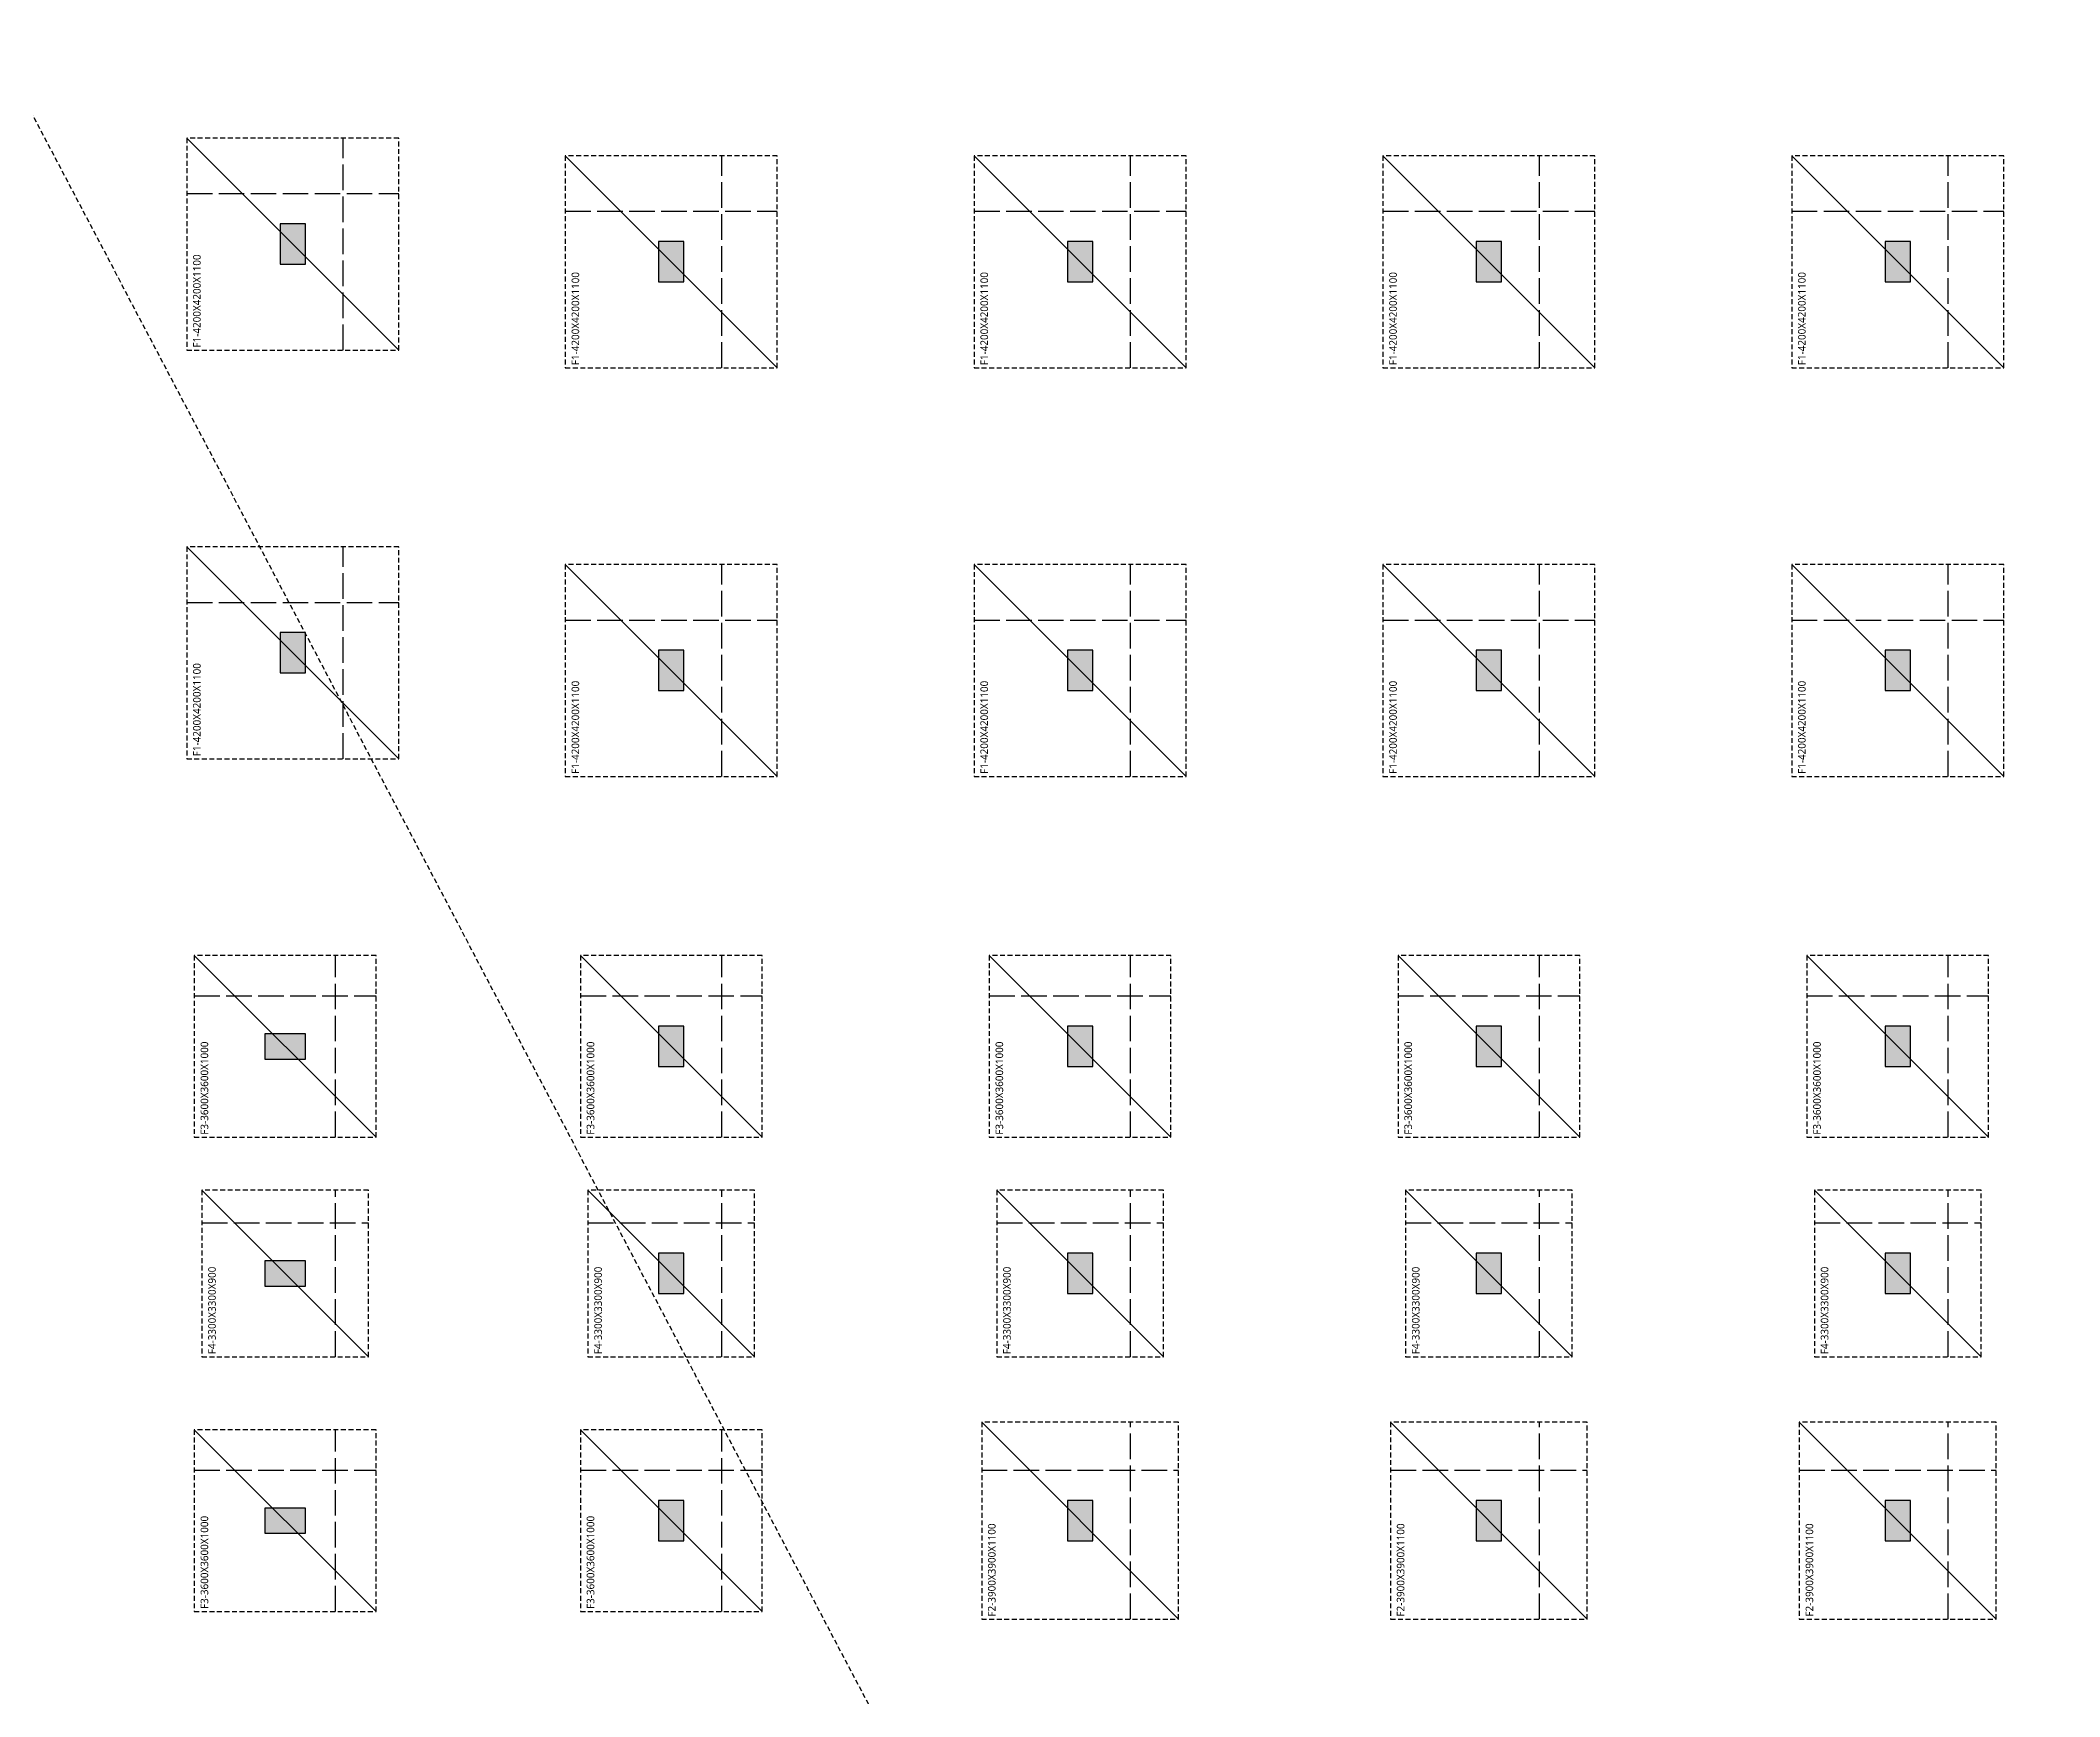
# Model space of a CAD drawing. Header units: millimetres. Extents: x 262481 to 2519995, y -394348 to 364571.
# Drawn here: x 2388445 to 2428453, y 50946 to 83770 of the extents above; entities that cross this region are included whole.
import ezdxf
from ezdxf.enums import TextEntityAlignment as Align

# ---------------------------------------------------------------- set-up
doc = ezdxf.new("R2010")
doc.units = ezdxf.units.MM
doc.header["$LTSCALE"] = 65
doc.linetypes.add('XS-기초$0$HID', pattern=[2.3, 1.5, -0.8])
doc.linetypes.add('XS-기초$0$HID2', pattern=[7.5, 6, -1.5])
doc.layers.add('XS-기초$0$0106', color=30, linetype='XS-기초$0$HID', plot=False)
doc.layers.add('XS-기초$0$DEFPOINT', color=144, linetype='Continuous', plot=False)
for name, color, linetype in [('XS-기초$0$252', 252, 'Continuous'), ('XS-기초$0$BAR-B', 2, 'XS-기초$0$HID2'), ('XS-기초$0$MAT', 3, 'XS-기초$0$HID'), ('XS-기초$0$WALL', 11, 'Continuous')]:
    doc.layers.add(name, color=color, linetype=linetype)
doc.styles.add('XS-기초$0$맑은고딕', font='malgun.ttf')

# ---------------------------------------------------------------- blocks, each defined once
blk = doc.blocks.new('XS-기초$0$A$C762E058C')
at = {"layer": 'XS-기초$0$252'}
h = blk.add_hatch(color=256, dxfattribs=at)
h.dxf.hatch_style = 1
h.paths.add_polyline_path([(27600, -111400), (26800, -111400), (26800, -111900), (27600, -111900)])
h.paths.add_polyline_path([(19500, -111400), (18700, -111400), (18700, -111900), (19500, -111900)])
h.paths.add_polyline_path([(22350, -115100), (22350, -114300), (21850, -114300), (21850, -115100)])
h.paths.add_polyline_path([(22350, -117500), (22350, -116700), (21850, -116700), (21850, -117500)])
h.paths.add_polyline_path([(27850, -115100), (27850, -114300), (27350, -114300), (27350, -115100)])
h.paths.add_polyline_path([(27850, -117500), (27850, -116700), (27350, -116700), (27350, -117500)])
h.paths.add_polyline_path([(18900, -115100), (18900, -114300), (18400, -114300), (18400, -115100)])
h.paths.add_polyline_path([(18900, -117500), (18900, -116700), (18400, -116700), (18400, -117500)])
h.paths.add_polyline_path([(22350, -124300), (22350, -123500), (21850, -123500), (21850, -124300)])
h.paths.add_polyline_path([(27850, -124300), (27850, -123500), (27350, -123500), (27350, -124300)])
h.paths.add_polyline_path([(18900, -124300), (18900, -123500), (18400, -123500), (18400, -124300)])
h.paths.add_polyline_path([(27600, -95200), (26800, -95200), (26800, -95700), (27600, -95700)])
h.paths.add_polyline_path([(27600, -103300), (26800, -103300), (26800, -103800), (27600, -103800)])
h.paths.add_polyline_path([(19500, -103300), (18700, -103300), (18700, -103800), (19500, -103800)])
h.paths.add_polyline_path([(19500, -95200), (18700, -95200), (18700, -95700), (19500, -95700)])
h.paths.add_polyline_path([(19500, -87100), (18700, -87100), (18700, -87600), (19500, -87600)])
h.paths.add_polyline_path([(26900, -72000), (26900, -71200), (26400, -71200), (26400, -72000)])
h.paths.add_polyline_path([(18900, -72000), (18900, -71200), (18400, -71200), (18400, -72000)])
h.paths.add_polyline_path([(27600, -87100), (26800, -87100), (26800, -87600), (27600, -87600)])
h.paths.add_polyline_path([(27600, -79000), (26800, -79000), (26800, -79500), (27600, -79500)])
h.paths.add_polyline_path([(19500, -79000), (18700, -79000), (18700, -79500), (19500, -79500)])
h.paths.add_polyline_path([(6100, -79000), (5300, -79000), (5300, -79500), (6100, -79500)])
h.paths.add_polyline_path([(11655, -79000), (10855, -79000), (10855, -79500), (11655, -79500)])
h.paths.add_polyline_path([(6100, -71500), (5300, -71500), (5300, -72000), (6100, -72000)])
h.paths.add_polyline_path([(13600, -72000), (13600, -71200), (13100, -71200), (13100, -72000)])
h.paths.add_polyline_path([(35050, -111400), (34250, -111400), (34250, -111900), (35050, -111900)])
h.paths.add_polyline_path([(39950, -111400), (39150, -111400), (39150, -111900), (39950, -111900)])
h.paths.add_polyline_path([(44450, -111400), (43650, -111400), (43650, -111900), (44450, -111900)])
h.paths.add_polyline_path([(35050, -79000), (34250, -79000), (34250, -79500), (35050, -79500)])
h.paths.add_polyline_path([(39950, -79000), (39150, -79000), (39150, -79500), (39950, -79500)])
h.paths.add_polyline_path([(44450, -79000), (43650, -79000), (43650, -79500), (44450, -79500)])
h.paths.add_polyline_path([(35050, -87100), (34250, -87100), (34250, -87600), (35050, -87600)])
h.paths.add_polyline_path([(39950, -87100), (39150, -87100), (39150, -87600), (39950, -87600)])
h.paths.add_polyline_path([(44450, -87100), (43650, -87100), (43650, -87600), (44450, -87600)])
h.paths.add_polyline_path([(35050, -95200), (34250, -95200), (34250, -95700), (35050, -95700)])
h.paths.add_polyline_path([(39950, -95200), (39150, -95200), (39150, -95700), (39950, -95700)])
h.paths.add_polyline_path([(44450, -95200), (43650, -95200), (43650, -95700), (44450, -95700)])
h.paths.add_polyline_path([(35050, -103300), (34250, -103300), (34250, -103800), (35050, -103800)])
h.paths.add_polyline_path([(39950, -103300), (39150, -103300), (39150, -103800), (39950, -103800)])
h.paths.add_polyline_path([(44450, -103300), (43650, -103300), (43650, -103800), (44450, -103800)])
h.paths.add_polyline_path([(51900, -79000), (51100, -79000), (51100, -79500), (51900, -79500)])
h.paths.add_polyline_path([(51900, -87100), (51100, -87100), (51100, -87600), (51900, -87600)])
h.paths.add_polyline_path([(51900, -95200), (51100, -95200), (51100, -95700), (51900, -95700)])
h.paths.add_polyline_path([(51900, -103300), (51100, -103300), (51100, -103800), (51900, -103800)])
h.paths.add_polyline_path([(51900, -111400), (51100, -111400), (51100, -111900), (51900, -111900)])
h.paths.add_polyline_path([(39800, -72000), (39800, -71200), (39300, -71200), (39300, -72000)])
h.paths.add_polyline_path([(34900, -72000), (34900, -71200), (34400, -71200), (34400, -72000)])
h.paths.add_polyline_path([(52250, -71500), (51450, -71500), (51450, -72000), (52250, -72000)])
h.paths.add_polyline_path([(44300, -72000), (44300, -71200), (43800, -71200), (43800, -72000)])
h.paths.add_polyline_path([(44450, -123500), (43050, -123500), (43050, -124000), (44450, -124000)])
h.paths.add_polyline_path([(35450, -124300), (35450, -123500), (34950, -123500), (34950, -124300)])
h.paths.add_polyline_path([(60300, -124300), (60300, -123500), (59800, -123500), (59800, -124300)])
h.paths.add_polyline_path([(52300, -124300), (52300, -123500), (51800, -123500), (51800, -124300)])
h.paths.add_polyline_path([(60000, -117000), (59200, -117000), (59200, -117500), (60000, -117500)])
h.paths.add_polyline_path([(44450, -117000), (43050, -117000), (43050, -117500), (44450, -117500)])
h.paths.add_polyline_path([(51900, -117000), (51100, -117000), (51100, -117500), (51900, -117500)])
h.paths.add_polyline_path([(60000, -79000), (59200, -79000), (59200, -79500), (60000, -79500)])
h.paths.add_polyline_path([(60000, -87100), (59200, -87100), (59200, -87600), (60000, -87600)])
h.paths.add_polyline_path([(60000, -95200), (59200, -95200), (59200, -95700), (60000, -95700)])
h.paths.add_polyline_path([(60000, -103300), (59200, -103300), (59200, -103800), (60000, -103800)])
h.paths.add_polyline_path([(60000, -111400), (59200, -111400), (59200, -111900), (60000, -111900)])
h.paths.add_polyline_path([(60350, -71500), (59550, -71500), (59550, -72000), (60350, -72000)])
blk = doc.blocks.new('XS-기초$0$F3')
at = {"layer": 'XS-기초$0$BAR-B', "ltscale": 1.3}
for p, q in [((1000, 1800), (1000, -1800)), ((-1800, -1000), (1800, -1000))]:
    blk.add_line(p, q, dxfattribs=at)
at = {"layer": 'XS-기초$0$DEFPOINT'}
blk.add_line((1800, 1800), (-1800, -1800), dxfattribs=at)
at = {"layer": 'XS-기초$0$MAT', "linetype": 'XS-기초$0$HID'}
blk.add_lwpolyline([(-1800, -1800), (1800, -1800), (1800, 1800), (-1800, 1800)], close=True, dxfattribs=at)
at = {"layer": 'XS-기초$0$DEFPOINT', "color": 1, "style": 'XS-기초$0$맑은고딕'}
blk.add_text('F3-3600X3600X1000', height=150, dxfattribs=at).set_placement((-1750, 1600), align=Align.MIDDLE_LEFT)
blk = doc.blocks.new('XS-기초$0$F4')
at = {"layer": 'XS-기초$0$BAR-B', "ltscale": 1.3}
for p, q in [((1000, 1650), (1000, -1650)), ((-1650, -1000), (1650, -1000))]:
    blk.add_line(p, q, dxfattribs=at)
at = {"layer": 'XS-기초$0$DEFPOINT'}
blk.add_line((1650, 1650), (-1650, -1650), dxfattribs=at)
at = {"layer": 'XS-기초$0$MAT', "linetype": 'XS-기초$0$HID'}
blk.add_lwpolyline([(-1650, -1650), (1650, -1650), (1650, 1650), (-1650, 1650)], close=True, dxfattribs=at)
at = {"layer": 'XS-기초$0$DEFPOINT', "color": 1, "style": 'XS-기초$0$맑은고딕'}
blk.add_text('F4-3300X3300X900', height=150, dxfattribs=at).set_placement((-1600, 1450), align=Align.MIDDLE_LEFT)
blk = doc.blocks.new('XS-기초$0$F2')
at = {"layer": 'XS-기초$0$BAR-B', "ltscale": 1.3}
for p, q in [((1000, 1950), (1000, -1950)), ((-1950, -1000), (1950, -1000))]:
    blk.add_line(p, q, dxfattribs=at)
at = {"layer": 'XS-기초$0$DEFPOINT'}
blk.add_line((1950, 1950), (-1950, -1950), dxfattribs=at)
at = {"layer": 'XS-기초$0$MAT', "linetype": 'XS-기초$0$HID'}
blk.add_lwpolyline([(-1950, -1950), (1950, -1950), (1950, 1950), (-1950, 1950)], close=True, dxfattribs=at)
at = {"layer": 'XS-기초$0$DEFPOINT', "color": 1, "style": 'XS-기초$0$맑은고딕'}
blk.add_text('F2-3900X3900X1100', height=150, dxfattribs=at).set_placement((-1900, 1750), align=Align.MIDDLE_LEFT)
blk = doc.blocks.new('XS-기초$0$F1')
at = {"layer": 'XS-기초$0$BAR-B', "ltscale": 1.3}
for p, q in [((1000, 2100), (1000, -2100)), ((-2100, -1000), (2100, -1000))]:
    blk.add_line(p, q, dxfattribs=at)
at = {"layer": 'XS-기초$0$DEFPOINT'}
blk.add_line((2100, 2100), (-2100, -2100), dxfattribs=at)
at = {"layer": 'XS-기초$0$MAT', "linetype": 'XS-기초$0$HID'}
blk.add_lwpolyline([(-2100, -2100), (2100, -2100), (2100, 2100), (-2100, 2100)], close=True, dxfattribs=at)
at = {"layer": 'XS-기초$0$DEFPOINT', "color": 1, "style": 'XS-기초$0$맑은고딕'}
blk.add_text('F1-4200X4200X1100', height=150, dxfattribs=at).set_placement((-2050, 1900), align=Align.MIDDLE_LEFT)

msp = doc.modelspace()

# ---------------------------------------------------------------- linework, layer by layer
at = {"layer": 'XS-기초$0$0106'}
msp.add_line((2414040.9, 33322.8), (2239870.6, 364570.9), dxfattribs=at)
at = {"layer": 'XS-기초$0$WALL'}
for p, q in [((2393695.4, 80132.3), (2393195.4, 80132.3)), ((2393195.4, 80132.3), (2393195.4, 79332.3)), ((2393695.4, 79332.3), (2393695.4, 80132.3)), ((2401195.4, 79782.3), (2400695.4, 79782.3)), ((2400695.4, 79782.3), (2400695.4, 78982.3)), ((2401195.4, 78982.3), (2401195.4, 79782.3)), ((2409295.4, 79782.3), (2408795.4, 79782.3)), ((2408795.4, 79782.3), (2408795.4, 78982.3)), ((2409295.4, 78982.3), (2409295.4, 79782.3)), ((2417395.4, 79782.3), (2416895.4, 79782.3)), ((2416895.4, 79782.3), (2416895.4, 78982.3)), ((2417395.4, 78982.3), (2417395.4, 79782.3)), ((2425495.4, 79782.3), (2424995.4, 79782.3)), ((2424995.4, 79782.3), (2424995.4, 78982.3)), ((2425495.4, 78982.3), (2425495.4, 79782.3)), ((2393195.4, 79332.3), (2393695.4, 79332.3)), ((2400695.4, 78982.3), (2401195.4, 78982.3)), ((2408795.4, 78982.3), (2409295.4, 78982.3)), ((2416895.4, 78982.3), (2417395.4, 78982.3)), ((2424995.4, 78982.3), (2425495.4, 78982.3)), ((2393695.4, 72032.3), (2393195.4, 72032.3)), ((2393195.4, 72032.3), (2393195.4, 71232.3)), ((2393695.4, 71232.3), (2393695.4, 72032.3)), ((2401195.4, 71682.3), (2400695.4, 71682.3)), ((2400695.4, 71682.3), (2400695.4, 70882.3)), ((2401195.4, 70882.3), (2401195.4, 71682.3)), ((2409295.4, 71682.3), (2408795.4, 71682.3)), ((2408795.4, 71682.3), (2408795.4, 70882.3)), ((2409295.4, 70882.3), (2409295.4, 71682.3)), ((2417395.4, 71682.3), (2416895.4, 71682.3)), ((2416895.4, 71682.3), (2416895.4, 70882.3)), ((2417395.4, 70882.3), (2417395.4, 71682.3)), ((2425495.4, 71682.3), (2424995.4, 71682.3)), ((2424995.4, 71682.3), (2424995.4, 70882.3)), ((2425495.4, 70882.3), (2425495.4, 71682.3)), ((2393195.4, 71232.3), (2393695.4, 71232.3)), ((2400695.4, 70882.3), (2401195.4, 70882.3)), ((2408795.4, 70882.3), (2409295.4, 70882.3)), ((2416895.4, 70882.3), (2417395.4, 70882.3)), ((2424995.4, 70882.3), (2425495.4, 70882.3)), ((2392895.4, 64082.3), (2392895.4, 63582.3)), ((2393695.4, 64082.3), (2392895.4, 64082.3)), ((2393695.4, 63582.3), (2393695.4, 64082.3)), ((2401195.4, 64232.3), (2400695.4, 64232.3)), ((2400695.4, 64232.3), (2400695.4, 63432.3)), ((2401195.4, 63432.3), (2401195.4, 64232.3)), ((2409295.4, 64232.3), (2408795.4, 64232.3)), ((2408795.4, 64232.3), (2408795.4, 63432.3)), ((2409295.4, 63432.3), (2409295.4, 64232.3)), ((2417395.4, 64232.3), (2416895.4, 64232.3)), ((2416895.4, 64232.3), (2416895.4, 63432.3)), ((2417395.4, 63432.3), (2417395.4, 64232.3)), ((2425495.4, 64232.3), (2424995.4, 64232.3)), ((2424995.4, 64232.3), (2424995.4, 63432.3)), ((2425495.4, 63432.3), (2425495.4, 64232.3)), ((2392895.4, 63582.3), (2393695.4, 63582.3)), ((2400695.4, 63432.3), (2401195.4, 63432.3)), ((2408795.4, 63432.3), (2409295.4, 63432.3)), ((2416895.4, 63432.3), (2417395.4, 63432.3)), ((2424995.4, 63432.3), (2425495.4, 63432.3)), ((2401195.4, 59732.3), (2400695.4, 59732.3)), ((2400695.4, 59732.3), (2400695.4, 58932.3)), ((2401195.4, 58932.3), (2401195.4, 59732.3)), ((2409295.4, 59732.3), (2408795.4, 59732.3)), ((2408795.4, 59732.3), (2408795.4, 58932.3)), ((2409295.4, 58932.3), (2409295.4, 59732.3)), ((2417395.4, 59732.3), (2416895.4, 59732.3)), ((2416895.4, 59732.3), (2416895.4, 58932.3)), ((2417395.4, 58932.3), (2417395.4, 59732.3)), ((2425495.4, 59732.3), (2424995.4, 59732.3)), ((2424995.4, 59732.3), (2424995.4, 58932.3)), ((2425495.4, 58932.3), (2425495.4, 59732.3)), ((2392895.4, 59582.3), (2392895.4, 59082.3)), ((2393695.4, 59582.3), (2392895.4, 59582.3)), ((2393695.4, 59082.3), (2393695.4, 59582.3)), ((2392895.4, 59082.3), (2393695.4, 59082.3)), ((2400695.4, 58932.3), (2401195.4, 58932.3)), ((2408795.4, 58932.3), (2409295.4, 58932.3)), ((2416895.4, 58932.3), (2417395.4, 58932.3)), ((2424995.4, 58932.3), (2425495.4, 58932.3)), ((2401195.4, 54832.3), (2400695.4, 54832.3)), ((2400695.4, 54832.3), (2400695.4, 54032.3)), ((2401195.4, 54032.3), (2401195.4, 54832.3)), ((2409295.4, 54832.3), (2408795.4, 54832.3)), ((2408795.4, 54832.3), (2408795.4, 54032.3)), ((2409295.4, 54032.3), (2409295.4, 54832.3)), ((2417395.4, 54832.3), (2416895.4, 54832.3)), ((2416895.4, 54832.3), (2416895.4, 54032.3)), ((2417395.4, 54032.3), (2417395.4, 54832.3)), ((2425495.4, 54832.3), (2424995.4, 54832.3)), ((2424995.4, 54832.3), (2424995.4, 54032.3)), ((2425495.4, 54032.3), (2425495.4, 54832.3)), ((2392895.4, 54682.3), (2392895.4, 54182.3)), ((2393695.4, 54682.3), (2392895.4, 54682.3)), ((2393695.4, 54182.3), (2393695.4, 54682.3)), ((2392895.4, 54182.3), (2393695.4, 54182.3)), ((2400695.4, 54032.3), (2401195.4, 54032.3)), ((2408795.4, 54032.3), (2409295.4, 54032.3)), ((2416895.4, 54032.3), (2417395.4, 54032.3)), ((2424995.4, 54032.3), (2425495.4, 54032.3))]:
    msp.add_line(p, q, dxfattribs=at)

# ---------------------------------------------------------------- block references
at = {"layer": 'XS-기초$0$252', "rotation": 90}
msp.add_blockref('XS-기초$0$A$C762E058C', (2321695.4, 19782.3), dxfattribs=at)
at = {"layer": 'XS-기초$0$MAT', "rotation": 90}
for name, p in [('XS-기초$0$F1', (2393445.4, 79732.3)), ('XS-기초$0$F1', (2400945.4, 79382.3)), ('XS-기초$0$F1', (2409045.4, 79382.3)), ('XS-기초$0$F1', (2417145.4, 79382.3)), ('XS-기초$0$F1', (2425245.4, 79382.3)), ('XS-기초$0$F1', (2393445.4, 71632.3)), ('XS-기초$0$F1', (2400945.4, 71282.3)), ('XS-기초$0$F1', (2409045.4, 71282.3)), ('XS-기초$0$F1', (2417145.4, 71282.3)), ('XS-기초$0$F1', (2425245.4, 71282.3)), ('XS-기초$0$F3', (2393295.4, 63832.3)), ('XS-기초$0$F3', (2400945.4, 63832.3)), ('XS-기초$0$F3', (2409045.4, 63832.3)), ('XS-기초$0$F3', (2417145.4, 63832.3)), ('XS-기초$0$F3', (2425245.4, 63832.3)), ('XS-기초$0$F4', (2393295.4, 59332.3)), ('XS-기초$0$F4', (2400945.4, 59332.3)), ('XS-기초$0$F4', (2409045.4, 59332.3)), ('XS-기초$0$F4', (2417145.4, 59332.3)), ('XS-기초$0$F4', (2425245.4, 59332.3)), ('XS-기초$0$F3', (2393295.4, 54432.3)), ('XS-기초$0$F3', (2400945.4, 54432.3)), ('XS-기초$0$F2', (2409045.4, 54432.3)), ('XS-기초$0$F2', (2417145.4, 54432.3)), ('XS-기초$0$F2', (2425245.4, 54432.3))]:
    msp.add_blockref(name, p, dxfattribs=at)

doc.saveas('drawing.dxf')
